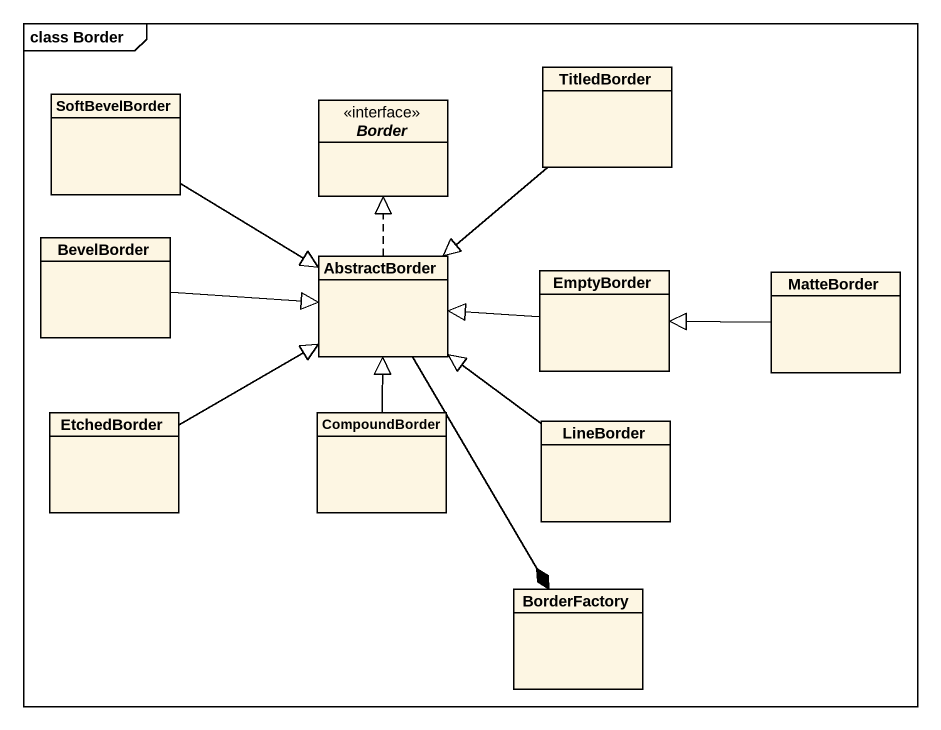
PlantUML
@startuml
mainframe class Border
hide circle
hide empty members
class SoftBevelBorder
interface Border <<interface>>
class TitledBorder
class BevelBorder
class AbstractBorder
class EmptyBorder
class MatteBorder
class EtchedBorder
class CompoundBorder
class LineBorder
class BorderFactory
SoftBevelBorder --|> AbstractBorder
TitledBorder --|> AbstractBorder
BevelBorder -right-|> AbstractBorder
AbstractBorder .up.|> Border
AbstractBorder --* BorderFactory
EmptyBorder -left-|> AbstractBorder
MatteBorder -left-|> EmptyBorder
EtchedBorder -right-|> AbstractBorder
CompoundBorder -up-|> AbstractBorder
LineBorder -up-|> AbstractBorder
@enduml
